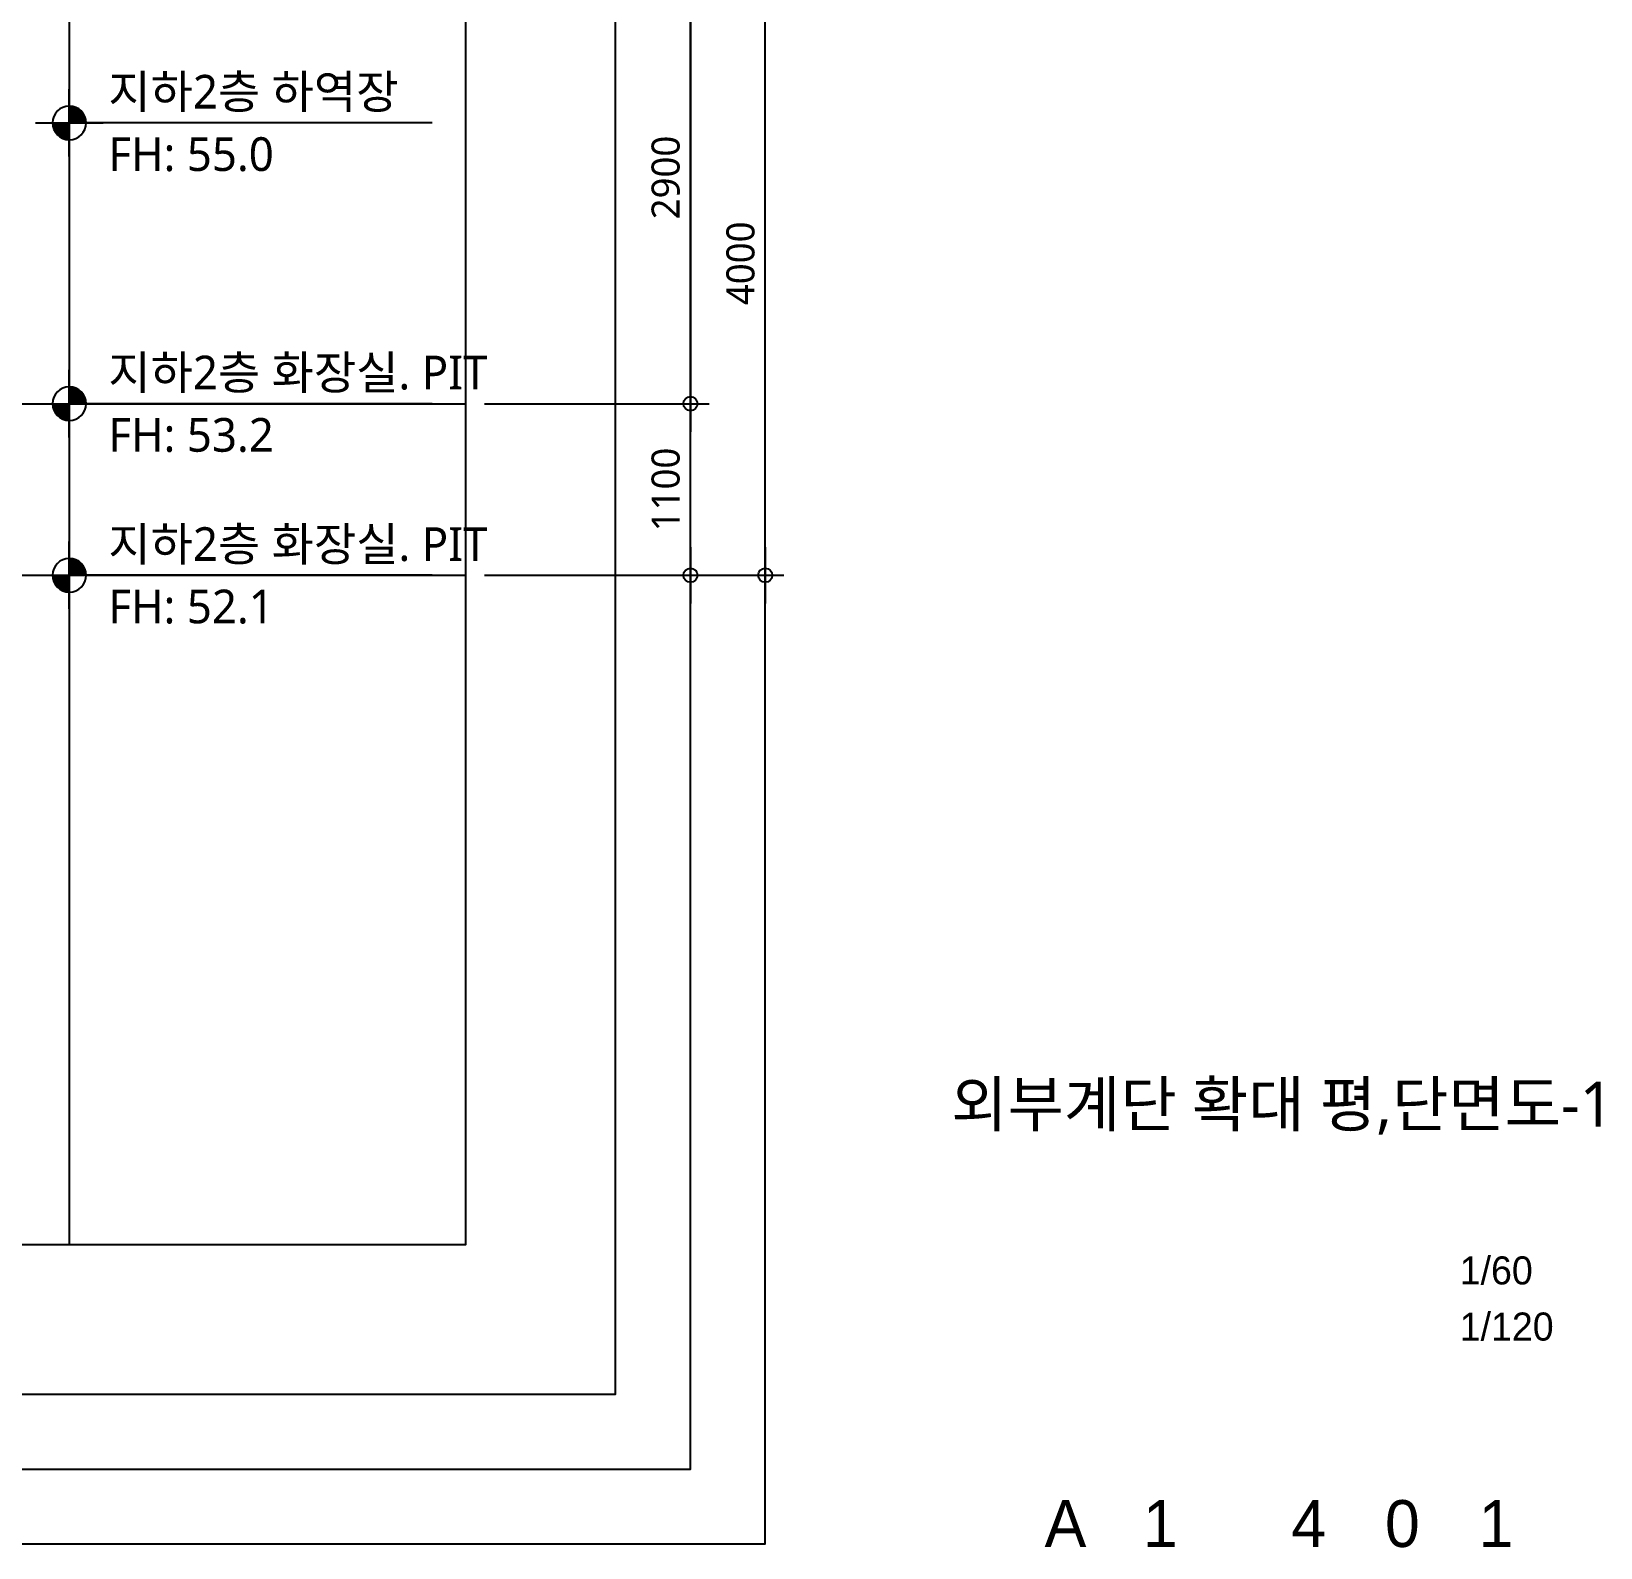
# Model space of a CAD drawing. Header units: millimetres. Extents: x 13515 to 183937, y -33900 to -660.
# Drawn here: x 50450 to 60511, y -33444 to -23723 of the extents above; entities that cross this region are included whole.
import ezdxf
from ezdxf.enums import TextEntityAlignment as Align

# ---------------------------------------------------------------- set-up
doc = ezdxf.new("R2010")
doc.units = ezdxf.units.MM
doc.header["$LTSCALE"] = 100
doc.header["$MEASUREMENT"] = 0
doc.header["$PDSIZE"] = -10
doc.linetypes.add('CEN', pattern=[62, 60, -1, 0, -1])
doc.layers.get('0').update_dxf_attribs({"linetype": 'CONTINUOUS'})
doc.layers.get('Defpoints').update_dxf_attribs({"color": 171, "linetype": 'CONTINUOUS'})
for name, color, linetype in [('CEN', 1, 'CEN'), ('NDIM', 7, 'CONTINUOUS'), ('SYM', 7, 'CONTINUOUS'), ('TEXT(AXIS)', 2, 'CONTINUOUS'), ('TEXT-TITLE', 6, 'CONTINUOUS'), ('TEXT-기입', 6, 'CONTINUOUS')]:
    doc.layers.add(name, color=color, linetype=linetype)
doc.styles.add('CGS', font='cgse', dxfattribs={"bigfont": 'cgs'})
doc.styles.add('나눔바른고딕', font='NanumBarunGothic.ttf')
doc.dimstyles.new('NDIM 1200', dxfattribs={"dimscale": 75, "dimtxt": 3, "dimasz": 1, "dimexe": 2, "dimexo": 2, "dimgap": 1, "dimtad": 1, "dimdec": 0, "dimdsep": 46, "dimtxsty": 'CGS', "dimblk": 'DOT0', "dimcen": 1, "dimdle": 8, "dimclrd": 256, "dimclre": 256, "dimclrt": 256, "dimadec": 0, "dimazin": 0, "dimtfac": 1, "dimtdec": 0, "dimtix": 1, "dimtmove": 2, "dimatfit": 3, "dimldrblk": 'DOT0', "dimfxl": 1, "dimtolj": 1, "dimtzin": 0, "dimlwd": -1, "dimlwe": -1, "dimarcsym": 0})

# ---------------------------------------------------------------- blocks, each defined once
blk = doc.blocks.new('A$C19853FC8')
at = {"layer": 'SYM'}
for p, q in [((1800, 0), (1800, 3600)), ((3600, 1800), (0, 1800))]:
    blk.add_line(p, q, dxfattribs=at)
blk.add_circle((1800, 1800), 900, dxfattribs=at)
for points in [[(900, 1800), (1800, 2700), (914, 1959), (1643, 2686)], [(914, 1959), (1643, 2686), (954, 2112), (1492, 2646)], [(954, 2112), (1492, 2646), (1025, 2260), (1346, 2576)], [(1025, 2260), (1346, 2576), (1109, 2378), (1222, 2491)], [(1800, 900), (2700, 1800), (1959, 914), (2686, 1643)], [(1959, 914), (2686, 1643), (2112, 954), (2646, 1492)], [(2112, 954), (2646, 1492), (2260, 1025), (2576, 1346)], [(2260, 1025), (2576, 1346), (2378, 1109), (2491, 1222)]]:
    blk.add_solid(points, dxfattribs=at)
at = {"layer": 'SYM', "linetype": 'Continuous'}
for points in [[(1800, 2700), (1800, 1800), (900, 1800)], [(2700, 1800), (1800, 900), (1800, 1800)]]:
    blk.add_solid(points, dxfattribs=at)
blk = doc.blocks.new('DOT0')
blk.add_line((-3, 0), (3, 0))
at = {"color": 6}
blk.add_circle((0, 0), 0.75, dxfattribs=at)
blk = doc.blocks.new('*D458')
at = {"layer": 'Defpoints', "color": 0, "ltscale": 0.4, "transparency": 16777216}
for p in [(53235, -23210), (53235, -26110), (54675, -26110)]:
    blk.add_point(p, dxfattribs=at)
at = {"layer": 'NDIM', "ltscale": 0.4, "transparency": 16777216}
for p, q in [((53355, -23210), (54795, -23210)), ((54675, -23270), (54675, -26050)), ((53355, -26110), (54795, -26110))]:
    blk.add_line(p, q, dxfattribs=at)
at = {"layer": 'NDIM', "ltscale": 0.4, "transparency": 16777216, "xscale": 60, "yscale": 60, "zscale": 60}
for p, rotation in [((54675, -23210), 90), ((54675, -26110), 270)]:
    blk.add_blockref('DOT0', p, dxfattribs=dict(at, rotation=rotation))
at = {"layer": 'NDIM', "ltscale": 0.4, "transparency": 16777216, "insert": (54517, -24660), "char_height": 180, "attachment_point": 5, "rotation": 90, "style": '나눔바른고딕'}
blk.add_mtext('\\A1;2900', dxfattribs=at)
blk = doc.blocks.new('*D459')
at = {"layer": 'Defpoints', "color": 0, "ltscale": 0.4, "transparency": 16777216}
for p in [(53235, -26110), (54675, -26110), (53235, -27210)]:
    blk.add_point(p, dxfattribs=at)
at = {"layer": 'NDIM', "ltscale": 0.4, "transparency": 16777216}
for p, q in [((53355, -26110), (54795, -26110)), ((54675, -27150), (54675, -26170)), ((53355, -27210), (54795, -27210))]:
    blk.add_line(p, q, dxfattribs=at)
at = {"layer": 'NDIM', "ltscale": 0.4, "transparency": 16777216, "xscale": 60, "yscale": 60, "zscale": 60}
for p, rotation in [((54675, -26110), 90), ((54675, -27210), 270)]:
    blk.add_blockref('DOT0', p, dxfattribs=dict(at, rotation=rotation))
at = {"layer": 'NDIM', "ltscale": 0.4, "transparency": 16777216, "insert": (54517, -26660), "char_height": 180, "attachment_point": 5, "rotation": 90, "style": '나눔바른고딕'}
blk.add_mtext('\\A1;1100', dxfattribs=at)
blk = doc.blocks.new('*D460')
at = {"layer": 'Defpoints', "color": 0, "ltscale": 0.4, "transparency": 16777216}
for p in [(53235, -23210), (55155, -23210), (53235, -27210)]:
    blk.add_point(p, dxfattribs=at)
at = {"layer": 'NDIM', "ltscale": 0.4, "transparency": 16777216}
for p, q in [((53355, -23210), (55275, -23210)), ((55155, -27150), (55155, -23270)), ((53355, -27210), (55275, -27210))]:
    blk.add_line(p, q, dxfattribs=at)
at = {"layer": 'NDIM', "ltscale": 0.4, "transparency": 16777216, "xscale": 60, "yscale": 60, "zscale": 60}
for p, rotation in [((55155, -23210), 90), ((55155, -27210), 270)]:
    blk.add_blockref('DOT0', p, dxfattribs=dict(at, rotation=rotation))
at = {"layer": 'NDIM', "ltscale": 0.4, "transparency": 16777216, "insert": (54997, -25210), "char_height": 180, "attachment_point": 5, "rotation": 90, "style": '나눔바른고딕'}
blk.add_mtext('\\A1;4000', dxfattribs=at)

msp = doc.modelspace()

# ---------------------------------------------------------------- linework, layer by layer
at = {"layer": 'CEN'}
for p, q in [((37695, -26110), (53235, -26110)), ((37695, -27210), (53235, -27210))]:
    msp.add_line(p, q, dxfattribs=at)
at = {"layer": 'Defpoints', "ltscale": 10000}
msp.add_line((50693, -15710), (50693, -31500), dxfattribs=at)
for points in [[(55155, -13790), (35775, -13790), (35775, -33420), (55155, -33420)], [(54675, -14270), (36255, -14270), (36255, -32940), (54675, -32940)], [(54195, -14750), (36735, -14750), (36735, -32460), (54195, -32460)], [(53235, -15710), (37695, -15710), (37695, -31500), (53235, -31500)]]:
    msp.add_lwpolyline(points, close=True, dxfattribs=at)
at = {"layer": 'SYM', "ltscale": 1000}
for p, q in [((53019, -24310), (50693, -24310)), ((53019, -26110), (50693, -26110)), ((53019, -27210), (50693, -27210))]:
    msp.add_line(p, q, dxfattribs=at)

# ---------------------------------------------------------------- block references
at = {"ltscale": 1000, "xscale": -0.12, "yscale": 0.12, "zscale": 0.12}
for p in [(50909, -24526), (50909, -26326), (50909, -27426)]:
    msp.add_blockref('A$C19853FC8', p, dxfattribs=at)

# ---------------------------------------------------------------- texts
at = {"layer": 'TEXT(AXIS)', "style": '나눔바른고딕'}
for s, p in [('지하2층 하역장', (50943, -24110)), ('FH: 55.0', (50943, -24510)), ('지하2층 화장실. PIT', (50943, -25910)), ('FH: 53.2', (50943, -26310)), ('지하2층 화장실. PIT', (50943, -27010)), ('FH: 52.1', (50943, -27410))]:
    msp.add_text(s, height=216, dxfattribs=at).set_placement(p, align=Align.MIDDLE_LEFT)
at = {"layer": 'TEXT-TITLE', "style": '나눔바른고딕'}
msp.add_text('외부계단 확대 평,단면도-1', height=288, dxfattribs=at).set_placement((58469.5, -30600), align=Align.MIDDLE_CENTER)
at = {"layer": 'TEXT-기입', "style": 'CGS'}
for s, p in [('1/60', (59607.2, -31810.4)), ('1/120', (59607.2, -32170.4))]:
    msp.add_text(s, height=180, dxfattribs=at).set_placement(p, align=Align.BOTTOM_LEFT)
for s, p in [('A', (57079.7, -33289.3)), ('1', (57687.2, -33289.3)), ('4', (58639.7, -33289.3)), ('0', (59239.7, -33289.3)), ('1', (59839.7, -33289.3))]:
    msp.add_text(s, height=300, dxfattribs=at).set_placement(p, align=Align.MIDDLE_CENTER)

# ---------------------------------------------------------------- dimensions: what is measured, and where the dimension line sits
at = {"layer": 'NDIM', "ltscale": 0.4}
for base, p1, p2, angle, picture, middle in [((54675, -26110), (53235, -23210), (53235, -26110), 270, '*D458', (54517.1, -24660)), ((55155, -23210), (53235, -27210), (53235, -23210), 90, '*D460', (54997.3, -25210)), ((54675, -26110), (53235, -27210), (53235, -26110), 90, '*D459', (54517.3, -26660))]:
    dim = msp.add_linear_dim(base=base, p1=p1, p2=p2, angle=angle, dimstyle='NDIM 1200', override={"dimscale": 60, "dimtxsty": '나눔바른고딕'}, dxfattribs=at)
    dim.commit()
    dim.dimension.update_dxf_attribs({"geometry": picture, "text_midpoint": middle})

doc.saveas('drawing.dxf')
